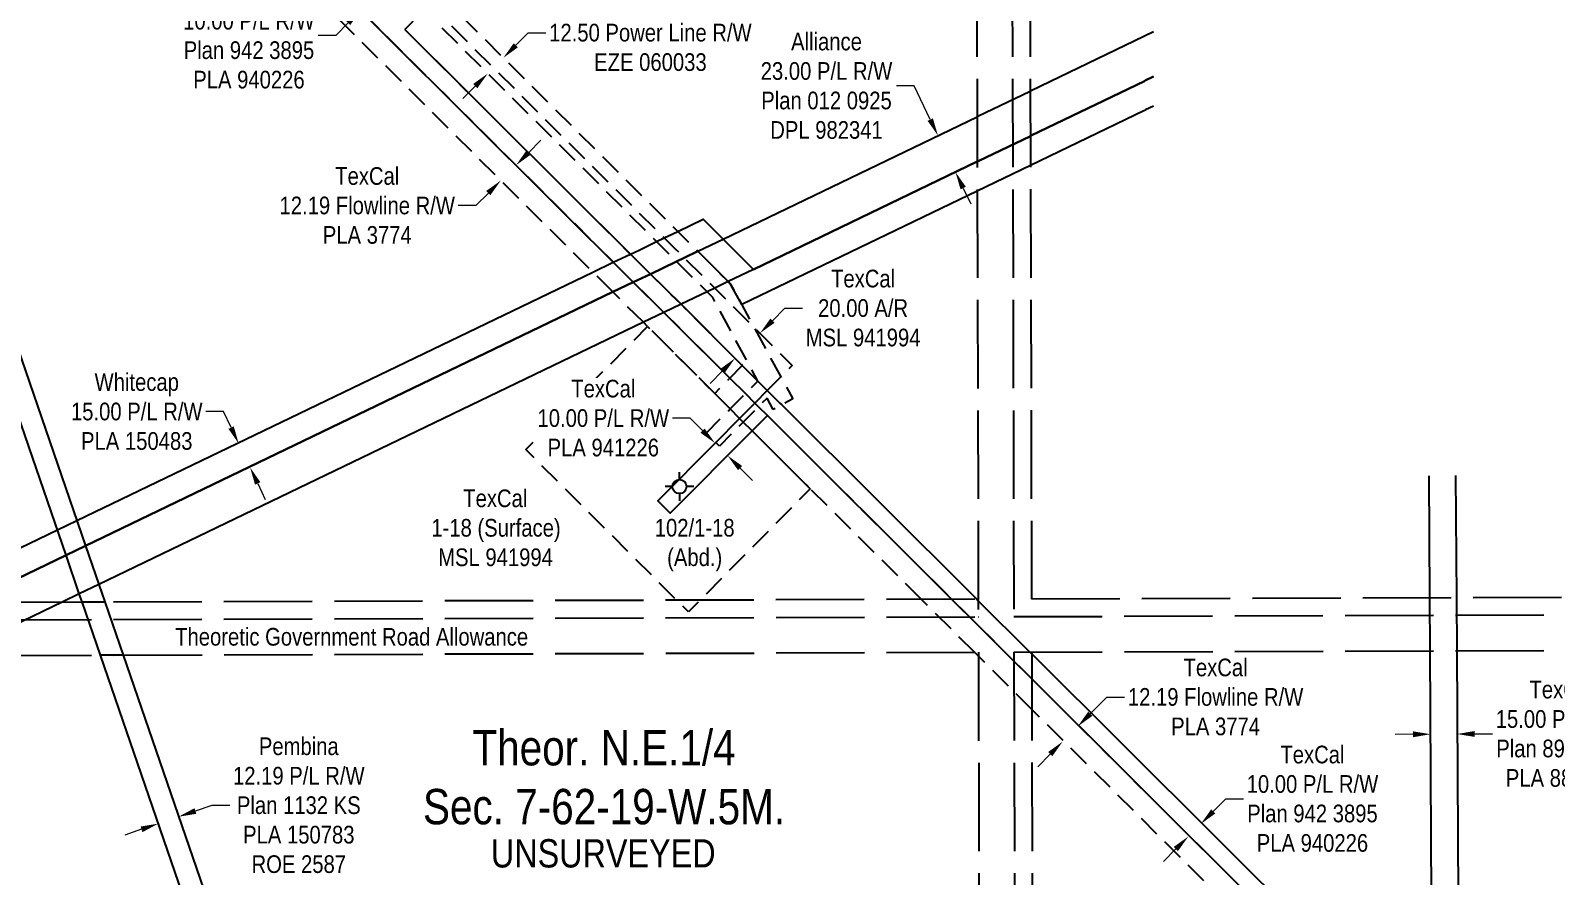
# Model space of a CAD drawing. Extents: x 500622 to 512229, y 6022177 to 6028063.
# Drawn here: x 510736 to 511600, y 6022999 to 6023477 of the extents above; entities that cross this region are included whole.
import ezdxf
from ezdxf.enums import TextEntityAlignment as Align

# ---------------------------------------------------------------- set-up
doc = ezdxf.new("R2010")
doc.units = 0
doc.header["$LTSCALE"] = 5
doc.header["$PDMODE"] = 3
doc.header["$PDSIZE"] = 30
for name, pattern in [('foc-ACCESSROAD', [3.75, 2.5, -1.25]), ('foc-FLOWLINE', [3.75, 2.5, -1.25]), ('foc-UNSURVEYED', [12.5, 10, -2.5])]:
    doc.linetypes.add(name, pattern=pattern)
doc.layers.get('Defpoints').update_dxf_attribs({"color": 9})
for name, color, linetype in [('C-RW', 13, 'Continuous'), ('C-SYMBOL', 7, 'Continuous'), ('F-EZE', 190, 'foc-FLOWLINE'), ('F-FLOWLINE', 190, 'foc-FLOWLINE'), ('F-RW', 190, 'Continuous'), ('F-WS', 190, 'foc-ACCESSROAD'), ('F-WS-S', 190, 'Continuous'), ('L-ROAD-T', 7, 'Continuous'), ('L-UNS-T', 3, 'Continuous'), ('L-USEC', 7, 'foc-UNSURVEYED')]:
    doc.layers.add(name, color=color, linetype=linetype)
for name, color, linetype, lineweight in [('C-RW-T', 13, 'Continuous', 9), ('F-AR-T', 190, 'Continuous', 9), ('F-EZE-T', 190, 'Continuous', 9), ('F-FLOWLINE-T', 190, 'Continuous', 9), ('F-RW-T', 190, 'Continuous', 9), ('F-WS-T', 190, 'Continuous', 9)]:
    doc.layers.add(name, color=color, linetype=linetype, lineweight=lineweight)
doc.styles.add('175L', font='ARIALN.TTF', dxfattribs={"height": 20})
doc.styles.add('80', font='ARIALN.TTF', dxfattribs={"height": 10})
doc.styles.add('80CG', font='ARIALN.TTF', dxfattribs={"height": 10})
doc.styles.add('80L', font='ARIALN.TTF', dxfattribs={"height": 10})
doc.dimstyles.new('Compass 5 000', dxfattribs={"dimscale": 5, "dimtxt": 9, "dimasz": 2, "dimexe": 0.2, "dimexo": 0.0625, "dimgap": 0.5, "dimtad": 0, "dimtih": 1, "dimtoh": 1, "dimzin": 0, "dimdsep": 46, "dimtxsty": '80CG', "dimcen": 0.1, "dimse1": 1, "dimse2": 1, "dimclrd": 256, "dimclrt": 256, "dimaunit": 1, "dimadec": 4, "dimazin": 0, "dimtfac": 0.06, "dimtofl": 0, "dimtmove": 0, "dimatfit": 1, "dimfxl": 0.2, "dimtolj": 1, "dimtzin": 0, "dimlwd": -1, "dimarcsym": 0})

# ---------------------------------------------------------------- blocks, each defined once
blk = doc.blocks.new('*D571')
at = {"layer": 'C-RW-T', "transparency": 16777216}
for p, q in [((510845.56, 6023261.55), (510835.56, 6023261.55)), ((510849.87, 6023252.52), (510845.56, 6023261.55)), ((510864.94, 6023220.93), (510869.25, 6023211.91))]:
    blk.add_line(p, q, dxfattribs=at)
for points in [[(510851.37, 6023253.24), (510848.37, 6023251.8), (510854.18, 6023243.5)], [(510866.45, 6023221.65), (510863.44, 6023220.21), (510860.64, 6023229.96)]]:
    blk.add_solid(points, dxfattribs=at)
at = {"layer": 'Defpoints', "color": 0, "transparency": 16777216}
for p in [(510854.18, 6023243.5), (510742.12, 6023190.04), (510748.58, 6023176.5)]:
    blk.add_point(p, dxfattribs=at)
at = {"layer": 'C-RW-T', "transparency": 16777216, "insert": (510796.48, 6023261.55), "char_height": 10, "attachment_point": 5, "style": '80CG'}
blk.add_mtext('\\A1;Whitecap\\P15.00 P/L R/W\\PPLA 150483', dxfattribs=at)
blk = doc.blocks.new('*D576')
at = {"layer": 'Defpoints', "color": 0, "transparency": 16777216}
for p in [(511320.6, 6023074.9), (511394.3, 6023018.76), (511385.7, 6023010.12)]:
    blk.add_point(p, dxfattribs=at)
at = {"layer": 'F-EZE-T', "transparency": 16777216}
for p, q in [((511336.25, 6023090.63), (511345.69, 6023100.12)), ((511345.69, 6023100.12), (511355.69, 6023100.12)), ((511313.54, 6023067.81), (511306.49, 6023060.72))]:
    blk.add_line(p, q, dxfattribs=at)
for points in [[(511335.07, 6023091.81), (511337.43, 6023089.46), (511329.2, 6023083.54)], [(511312.36, 6023068.99), (511314.72, 6023066.63), (511320.6, 6023074.9)]]:
    blk.add_solid(points, dxfattribs=at)
at = {"layer": 'F-EZE-T', "transparency": 16777216, "insert": (511407.19, 6023100.12), "char_height": 10, "attachment_point": 5, "style": '80CG'}
blk.add_mtext('\\A1;TexCal\\P12.19 Flowline R/W\\PPLA 3774', dxfattribs=at)
blk = doc.blocks.new('*D582')
at = {"layer": 'Defpoints', "color": 0, "transparency": 16777216}
for p in [(511318.82, 6022824.31), (511439.16, 6022818.2), (511318.9, 6022816.81)]:
    blk.add_point(p, dxfattribs=at)
at = {"layer": 'F-EZE-T', "transparency": 16777216}
for p, q in [((511437.41, 6022969.04), (511427.41, 6022969.04)), ((511438.96, 6022835.7), (511437.41, 6022969.04)), ((511439.28, 6022808.2), (511439.39, 6022798.2))]:
    blk.add_line(p, q, dxfattribs=at)
for points in [[(511440.62, 6022835.72), (511437.29, 6022835.68), (511439.07, 6022825.7)], [(511440.94, 6022808.22), (511437.61, 6022808.18), (511439.16, 6022818.2)]]:
    blk.add_solid(points, dxfattribs=at)
at = {"layer": 'F-EZE-T', "transparency": 16777216, "insert": (511365.4, 6022969.04), "char_height": 10, "attachment_point": 5, "style": '80CG', "bg_fill": 3, "box_fill_scale": 1.1, "bg_fill_color": 256, "bg_fill_true_color": 13158600, "bg_fill_transparency": 0}
blk.add_mtext('\\A1;ATCO\\P7.50 Vegetation Control\\PEZE 890557', dxfattribs=at)
blk = doc.blocks.new('*D597')
at = {"layer": 'Defpoints', "color": 0, "transparency": 16777216}
for p in [(511543.92, 6023079.18), (511528.95, 6023075.57), (511543.94, 6023075.65)]:
    blk.add_point(p, dxfattribs=at)
at = {"layer": 'F-RW-T', "transparency": 16777216}
for p, q in [((511518.93, 6023079.04), (511508.93, 6023078.99)), ((511553.92, 6023079.23), (511563.92, 6023079.29))]:
    blk.add_line(p, q, dxfattribs=at)
for points in [[(511518.92, 6023080.71), (511518.94, 6023077.38), (511528.93, 6023079.1)], [(511553.91, 6023080.9), (511553.93, 6023077.57), (511543.92, 6023079.18)]]:
    blk.add_solid(points, dxfattribs=at)
at = {"layer": 'F-RW-T', "transparency": 16777216, "insert": (511603.01, 6023079.29), "char_height": 10, "attachment_point": 5, "style": '80CG'}
blk.add_mtext('\\A1;TexCal\\P15.00 P/L R/W\\PPlan 892 0543\\PPLA 880371', dxfattribs=at)
blk = doc.blocks.new('*D598')
at = {"layer": 'Defpoints', "color": 0, "transparency": 16777216}
for p in [(511398.83, 6023028.36), (511417.04, 6023010.24), (511409.99, 6023003.15)]:
    blk.add_point(p, dxfattribs=at)
at = {"layer": 'F-RW-T', "transparency": 16777216}
for p, q in [((511405.88, 6023035.44), (511412.93, 6023042.53)), ((511412.93, 6023042.53), (511422.93, 6023042.53)), ((511384.72, 6023014.18), (511377.67, 6023007.1))]:
    blk.add_line(p, q, dxfattribs=at)
for points in [[(511404.7, 6023036.62), (511407.06, 6023034.27), (511398.83, 6023028.36)], [(511383.54, 6023015.36), (511385.91, 6023013.01), (511391.78, 6023021.27)]]:
    blk.add_solid(points, dxfattribs=at)
at = {"layer": 'F-RW-T', "transparency": 16777216, "insert": (511462.02, 6023042.53), "char_height": 10, "attachment_point": 5, "style": '80CG'}
blk.add_mtext('\\A1;TexCal\\P10.00 P/L R/W\\PPlan 942 3895\\PPLA 940226', dxfattribs=at)
blk = doc.blocks.new('*D605')
at = {"layer": 'Defpoints', "color": 0, "transparency": 16777216}
for p in [(510820.19, 6023032.44), (510823.42, 6022985.11), (510834.96, 6022989.03)]:
    blk.add_point(p, dxfattribs=at)
at = {"layer": 'F-RW-T', "transparency": 16777216}
for p, q in [((510829.66, 6023035.66), (510839.13, 6023038.88)), ((510839.13, 6023038.88), (510849.13, 6023038.88)), ((510799.19, 6023025.29), (510789.72, 6023022.06))]:
    blk.add_line(p, q, dxfattribs=at)
for points in [[(510829.12, 6023037.23), (510830.2, 6023034.08), (510820.19, 6023032.44)], [(510798.65, 6023026.86), (510799.72, 6023023.71), (510808.65, 6023028.51)]]:
    blk.add_solid(points, dxfattribs=at)
at = {"layer": 'F-RW-T', "transparency": 16777216, "insert": (510888.21, 6023038.88), "char_height": 10, "attachment_point": 5, "style": '80CG'}
blk.add_mtext('\\A1;Pembina\\P12.19 P/L R/W\\PPlan 1132 KS\\PPLA 150783\\PROE 2587', dxfattribs=at)
blk = doc.blocks.new('*D1137')
at = {"layer": 'Defpoints', "color": 0, "transparency": 16777216}
for p in [(511008.82, 6023445.61), (510994.71, 6023431.43), (511149.27, 6023305.89)]:
    blk.add_point(p, dxfattribs=at)
at = {"layer": 'F-AR-T', "transparency": 16777216}
for p, q in [((511156.32, 6023312.98), (511163.37, 6023320.07)), ((511163.37, 6023320.07), (511173.37, 6023320.07)), ((511128.11, 6023284.62), (511121.05, 6023277.53))]:
    blk.add_line(p, q, dxfattribs=at)
for points in [[(511155.14, 6023314.15), (511157.5, 6023311.8), (511149.27, 6023305.89)], [(511126.92, 6023285.79), (511129.29, 6023283.44), (511135.16, 6023291.71)]]:
    blk.add_solid(points, dxfattribs=at)
at = {"layer": 'F-AR-T', "transparency": 16777216, "insert": (511207.65, 6023320.07), "char_height": 10, "attachment_point": 5, "style": '80CG'}
blk.add_mtext('\\A1;TexCal\\P20.00 A/R\\PMSL 941994', dxfattribs=at)
blk = doc.blocks.new('*D1138')
at = {"layer": 'Defpoints', "color": 0, "transparency": 16777216}
for p in [(510926.48, 6023499.3), (510919.42, 6023492.21), (510923.2, 6023488.45)]:
    blk.add_point(p, dxfattribs=at)
at = {"layer": 'F-RW-T', "transparency": 16777216}
for p, q in [((510937.31, 6023502.63), (510944.36, 6023509.72)), ((510909.09, 6023474.27), (510899.09, 6023474.27)), ((510916.14, 6023481.36), (510909.09, 6023474.27))]:
    blk.add_line(p, q, dxfattribs=at)
for points in [[(510936.13, 6023503.81), (510938.49, 6023501.46), (510930.26, 6023495.55)], [(510914.96, 6023482.54), (510917.32, 6023480.19), (510923.2, 6023488.45)]]:
    blk.add_solid(points, dxfattribs=at)
at = {"layer": 'F-RW-T', "transparency": 16777216, "insert": (510860, 6023474.27), "char_height": 10, "attachment_point": 5, "style": '80CG'}
blk.add_mtext('\\A1;TexCal\\P10.00 P/L R/W\\PPlan 942 3895\\PPLA 940226', dxfattribs=at)
blk = doc.blocks.new('*D1139')
at = {"layer": 'Defpoints', "color": 0, "transparency": 16777216}
for p in [(511013.53, 6023398.56), (511002.56, 6023392.27), (511004.93, 6023389.91)]:
    blk.add_point(p, dxfattribs=at)
at = {"layer": 'F-FLOWLINE-T', "transparency": 16777216}
for p, q in [((511018.22, 6023408), (511025.27, 6023415.09)), ((510995.51, 6023385.18), (510988.45, 6023378.09)), ((510988.45, 6023378.09), (510978.45, 6023378.09))]:
    blk.add_line(p, q, dxfattribs=at)
for points in [[(511017.03, 6023409.18), (511019.4, 6023406.83), (511011.16, 6023400.91)], [(510994.33, 6023386.36), (510996.69, 6023384.01), (511002.56, 6023392.27)]]:
    blk.add_solid(points, dxfattribs=at)
at = {"layer": 'F-FLOWLINE-T', "transparency": 16777216, "insert": (510926.96, 6023378.09), "char_height": 10, "attachment_point": 5, "style": '80CG'}
blk.add_mtext('\\A1;TexCal\\P12.19 Flowline R/W\\PPLA 3774', dxfattribs=at)
blk = doc.blocks.new('*D1141')
at = {"layer": 'Defpoints', "color": 0, "transparency": 16777216}
for p in [(511123.86, 6023243.72), (511113.09, 6023232.91), (511120.17, 6023225.86)]:
    blk.add_point(p, dxfattribs=at)
at = {"layer": 'F-RW-T', "transparency": 16777216}
for p, q in [((511109.68, 6023257.83), (511099.68, 6023257.83)), ((511116.77, 6023250.78), (511109.68, 6023257.83)), ((511138.03, 6023229.62), (511145.11, 6023222.56))]:
    blk.add_line(p, q, dxfattribs=at)
for points in [[(511117.94, 6023251.96), (511115.59, 6023249.6), (511123.86, 6023243.72)], [(511139.2, 6023230.8), (511136.85, 6023228.44), (511130.94, 6023236.67)]]:
    blk.add_solid(points, dxfattribs=at)
at = {"layer": 'F-RW-T', "transparency": 16777216, "insert": (511060.59, 6023257.83), "char_height": 10, "attachment_point": 5, "style": '80CG', "bg_fill": 3, "box_fill_scale": 1.1, "bg_fill_color": 256, "bg_fill_true_color": 13158600, "bg_fill_transparency": 0}
blk.add_mtext('\\A1;TexCal\\P10.00 P/L R/W\\PPLA 941226', dxfattribs=at)
blk = doc.blocks.new('*D1142')
at = {"layer": 'Defpoints', "color": 0, "transparency": 16777216}
for p in [(511248.13, 6023416.8), (511250.01, 6023417.7), (511258.09, 6023396.12)]:
    blk.add_point(p, dxfattribs=at)
at = {"layer": 'F-RW-T', "transparency": 16777216}
for p, q in [((511236.47, 6023445.81), (511226.47, 6023445.81)), ((511245.67, 6023426.71), (511236.47, 6023445.81)), ((511264.3, 6023388.01), (511268.63, 6023379))]:
    blk.add_line(p, q, dxfattribs=at)
for points in [[(511247.17, 6023427.43), (511244.17, 6023425.99), (511250.01, 6023417.7)], [(511265.8, 6023388.74), (511262.79, 6023387.29), (511259.96, 6023397.02)]]:
    blk.add_solid(points, dxfattribs=at)
at = {"layer": 'F-RW-T', "transparency": 16777216, "insert": (511186.93, 6023445.81), "char_height": 10, "attachment_point": 5, "style": '80CG'}
blk.add_mtext('\\A1;Alliance\\P23.00 P/L R/W\\PPlan 012 0925\\PDPL 982341', dxfattribs=at)
blk = doc.blocks.new('Gabd')
for p, q in [((-0.81, 0), (-1.62, 0)), ((0, 0.81), (0, 1.62)), ((1.62, 0), (0.81, 0)), ((0, -0.81), (0, -1.62))]:
    blk.add_line(p, q)
blk.add_circle((0, 0), 0.8)
blk = doc.blocks.new('*D1145')
at = {"layer": 'Defpoints', "color": 0, "transparency": 16777216}
for p in [(511004.01, 6023461.67), (511005.56, 6023460.12), (510996.75, 6023451.25)]:
    blk.add_point(p, dxfattribs=at)
at = {"layer": 'F-EZE-T', "transparency": 16777216}
for p, q in [((511011.06, 6023468.76), (511018.11, 6023475.85)), ((511018.11, 6023475.85), (511028.11, 6023475.85)), ((510988.13, 6023445.71), (510981.08, 6023438.63))]:
    blk.add_line(p, q, dxfattribs=at)
for points in [[(511009.88, 6023469.93), (511012.24, 6023467.58), (511004.01, 6023461.67)], [(510986.95, 6023446.89), (510989.32, 6023444.54), (510995.19, 6023452.8)]]:
    blk.add_solid(points, dxfattribs=at)
at = {"layer": 'F-EZE-T', "transparency": 16777216, "insert": (511087.25, 6023475.85), "char_height": 10, "attachment_point": 5, "style": '80CG'}
blk.add_mtext('\\A1;ATCO\\P12.50 Power Line R/W\\PEZE 060033', dxfattribs=at)

msp = doc.modelspace()

# ---------------------------------------------------------------- linework, layer by layer
at = {"layer": 'C-RW'}
for points in [[(510666.156, 6023153.649), (510751.552, 6023194.673), (510762.588, 6023199.999), (511054.603, 6023340.483), (511066.256, 6023346.088), (511071.138, 6023348.436), (511075.917, 6023350.642), (511080.865, 6023352.926), (511090.789, 6023357.704), (511095.098, 6023359.778), (511102.733, 6023363.453), (511117.069, 6023370.355), (511128.35, 6023359.133), (511145.594, 6023341.981), (511272.247, 6023402.938), (511272.737, 6023403.18), (511302.37, 6023417.437), (511302.8, 6023417.65), (511366.908, 6023448.532), (511367.412, 6023448.775), (511372.075, 6023451.022)], [(511372.116, 6023434.389), (511367.478, 6023432.155), (511367.029, 6023431.939), (511302.411, 6023400.831), (511272.288, 6023386.328), (511138.916, 6023322.114), (511132.654, 6023333.687), (511131.254, 6023335.08), (511114.014, 6023352.232), (511106.397, 6023348.565), (511102.07, 6023346.482), (511087.263, 6023339.355), (511077.535, 6023334.864), (511065.883, 6023329.257), (510767.505, 6023185.694), (510756.468, 6023180.37), (510701.206, 6023153.759)]]:
    msp.add_lwpolyline(points, dxfattribs=at)
at = {"layer": 'F-EZE', "flags": 128}
msp.add_lwpolyline([(510887.277, 6023577.794), (510967.849, 6023497.639), (511114.014, 6023352.232), (511131.254, 6023335.081), (511132.654, 6023333.687), (511145.871, 6023309.26), (511161.081, 6023281.149), (511167.816, 6023268.701), (511161.582, 6023265.329), (511156.821, 6023262.753), (511153.319, 6023269.227), (511148.433, 6023264.314), (511139.835, 6023255.667), (511126.278, 6023242.034), (511124.215, 6023244.084), (511118.832, 6023249.437), (511132.4, 6023263.081), (511140.99, 6023271.72), (511148.065, 6023278.834), (511122.536, 6023326.122), (511119.31, 6023329.331), (511102.07, 6023346.482), (510959.054, 6023488.748), (510878.329, 6023569.051), (510868.937, 6023568.318), (510860.604, 6023567.806), (510860.739, 6023572.814), (510876.267, 6023575.728), (510887.277, 6023577.794)], close=True, dxfattribs=at)
at = {"layer": 'F-FLOWLINE'}
for points in [[(511480.342, 6022916.824), (511303.168, 6023093.127), (511272.935, 6023123.211), (511270.72, 6023125.418), (511240.509, 6023155.479), (511177.749, 6023217.928), (511144.861, 6023250.663), (511139.835, 6023255.667), (511137.773, 6023257.718), (511132.4, 6023263.081), (511123.64, 6023271.864), (511085.669, 6023309.74), (511083.253, 6023312.119), (511068.935, 6023326.221), (511065.883, 6023329.258), (510828.796, 6023565.187)], [(510844.824, 6023566.437), (511077.535, 6023334.864), (511094.805, 6023317.678), (511132.202, 6023280.465), (511140.99, 6023271.72), (511146.375, 6023266.362), (511148.433, 6023264.314), (511153.464, 6023259.307), (511257.746, 6023155.536), (511272.893, 6023140.462), (511287.958, 6023125.473), (511303.126, 6023110.377), (511497.575, 6022916.879)]]:
    msp.add_lwpolyline(points, dxfattribs=at)
at = {"layer": 'F-RW'}
for points in [[(510620.015, 6023614.672), (510767.501, 6023185.705), (510775.031, 6023163.786), (510778.395, 6023154.001), (510788.752, 6023123.875), (510854.943, 6022931.379), (510879.953, 6022858.066), (510882.507, 6022850.577), (510885.059, 6022843.098), (510891.941, 6022822.92), (510892.962, 6022819.927), (510895.511, 6022812.456), (510957.704, 6022630.142), (510962.552, 6022615.931), (511009.569, 6022478.106), (511012.979, 6022468.109), (511016.385, 6022458.124), (511024.171, 6022435.297), (511031.958, 6022412.473), (511063.312, 6022320.558), (511097.364, 6022220.738)], [(511084.503, 6022220.697), (511050.45, 6022320.517), (511047.337, 6022329.645), (511019.094, 6022412.439), (511011.308, 6022435.264), (511003.518, 6022458.098), (511000.11, 6022468.085), (510996.701, 6022478.081), (510950.798, 6022612.644), (510945.95, 6022626.855), (510882.686, 6022812.309), (510880.138, 6022819.78), (510879.116, 6022822.771), (510872.203, 6022843.039), (510869.678, 6022850.443), (510867.098, 6022858.006), (510843.445, 6022927.339), (510775.886, 6023123.834), (510765.528, 6023153.961), (510763.932, 6023158.437), (510756.468, 6023180.372), (510608.469, 6023610.775)], [(511497.575, 6022916.879), (511303.126, 6023110.377), (511287.958, 6023125.473), (511272.893, 6023140.462), (511257.746, 6023155.535), (511153.464, 6023259.307), (511148.433, 6023264.314), (511146.375, 6023266.362), (511140.99, 6023271.72), (511132.202, 6023280.465), (511094.805, 6023317.678), (511077.535, 6023334.864), (510844.824, 6023566.437)], [(510701.206, 6023153.759), (510756.468, 6023180.37), (510767.505, 6023185.694), (511065.883, 6023329.257), (511077.535, 6023334.864), (511087.263, 6023339.355), (511102.07, 6023346.482), (511106.397, 6023348.565), (511114.014, 6023352.232), (511128.35, 6023359.133), (511272.184, 6023428.377), (511272.68, 6023428.615), (511302.307, 6023442.872), (511302.749, 6023443.085), (511372.012, 6023476.467)], [(510948.162, 6023477.735), (511087.263, 6023339.355), (511104.567, 6023322.236), (511139.277, 6023287.574), (511148.065, 6023278.834), (511153.423, 6023273.447), (511160.515, 6023266.391), (511161.582, 6023265.329), (511271.876, 6023155.581), (511272.858, 6023154.597), (511302.079, 6023125.518), (511303.091, 6023124.511), (511511.697, 6022916.923)], [(511372.075, 6023451.022), (511367.412, 6023448.775), (511366.908, 6023448.532), (511302.8, 6023417.65), (511302.37, 6023417.437), (511272.737, 6023403.18), (511272.247, 6023402.938), (511145.594, 6023341.981), (511131.254, 6023335.08), (511123.67, 6023331.43), (511119.31, 6023329.331), (511104.567, 6023322.236), (511094.805, 6023317.678), (511083.253, 6023312.118), (510775.031, 6023163.786), (510763.932, 6023158.437), (510754.579, 6023153.926), (510691.533, 6023123.569)], [(511543.068, 6023225.358), (511543.5, 6023156.428), (511543.664, 6023126.269), (511544.805, 6022917.029), (511544.987, 6022883.797), (511545.002, 6022881.132), (511545.065, 6022869.62), (511545.111, 6022861.141), (511545.193, 6022846.151), (511303.778, 6022845.034), (511273.62, 6022844.895), (511066.225, 6022843.936), (511056.2, 6022843.889), (510885.059, 6022843.098), (510872.203, 6022843.039), (510702.862, 6022842.479)], [(510727.299, 6022857.547), (510867.098, 6022858.006), (510879.953, 6022858.066), (511054.953, 6022858.874), (511074.973, 6022858.967), (511273.583, 6022859.886), (511303.741, 6022860.025), (511425.479, 6022860.589), (511425.455, 6022865.585), (511476.821, 6022865.824), (511530.093, 6022866.071), (511530.011, 6022881.062), (511529.992, 6022884.621), (511529.914, 6022898.796), (511529.815, 6022916.981), (511528.674, 6023126.222), (511528.51, 6023156.381), (511528.134, 6023225.311)]]:
    msp.add_lwpolyline(points, dxfattribs=at)
msp.add_lwpolyline([(511144.861, 6023250.663), (511098.473, 6023204.053), (511091.388, 6023211.103), (511124.215, 6023244.084), (511137.773, 6023257.718), (511146.375, 6023266.362), (511148.433, 6023264.314), (511153.464, 6023259.307), (511144.861, 6023250.663)], close=True, dxfattribs=at)
at = {"layer": 'F-RW', "flags": 128}
msp.add_lwpolyline([(510788.752, 6023123.875), (510775.886, 6023123.834), (510765.526, 6023153.961), (510778.393, 6023154.002), (510788.752, 6023123.875)], close=True, dxfattribs=at)
at = {"layer": 'F-WS', "flags": 128}
msp.add_lwpolyline([(511153.423, 6023273.447), (511146.375, 6023266.362), (511137.773, 6023257.718), (511139.835, 6023255.667), (511144.861, 6023250.663), (511177.749, 6023217.928), (511115.572, 6023155.075), (511108.812, 6023148.243), (511102, 6023155.031), (511016.731, 6023240.054), (511085.669, 6023309.74), (511123.64, 6023271.864), (511132.202, 6023280.465), (511139.277, 6023287.574), (511104.567, 6023322.236), (511087.263, 6023339.355), (510948.162, 6023477.735), (510959.054, 6023488.748), (510962.23, 6023491.958), (511101.352, 6023353.556), (511106.397, 6023348.565), (511118.669, 6023336.424), (511123.67, 6023331.43), (511145.871, 6023309.26), (511167.532, 6023287.629), (511161.081, 6023281.149), (511153.423, 6023273.447)], close=True, dxfattribs=at)
at = {"layer": 'L-USEC'}
for p, q in [((511270.901, 6023949.714), (511272.88, 6023145.534)), ((511291.01, 6023949.763), (511292.989, 6023145.584)), ((511301.065, 6023949.788), (511303.019, 6023155.685)), ((510470.826, 6023153.048), (511272.834, 6023155.589)), ((511272.834, 6023155.589), (511272.855, 6023155.589)), ((511303.019, 6023155.685), (512094.947, 6023158.195)), ((510470.858, 6023142.994), (511272.866, 6023145.534)), ((511272.866, 6023145.534), (511272.88, 6023145.534)), ((511292.989, 6023145.598), (512094.979, 6023148.14)), ((511293.039, 6023125.489), (512095.043, 6023128.031)), ((510470.922, 6023122.885), (511272.93, 6023125.425)), ((511272.93, 6023125.425), (511274.908, 6022321.242)), ((511293.039, 6023125.475), (511293.039, 6023125.489)), ((511293.039, 6023125.475), (511295.017, 6022321.291)), ((511303.093, 6023125.5), (511303.093, 6023125.521)), ((511303.093, 6023125.5), (511305.072, 6022321.316))]:
    msp.add_line(p, q, dxfattribs=at)

# ---------------------------------------------------------------- texts
at = {"layer": 'C-SYMBOL', "color": 3, "insert": (511061, 6023081.469), "char_height": 20, "width": 203.24229, "attachment_point": 2, "style": '175L'}
msp.add_mtext('Theor. N.E.1/4\\PSec. 7-62-19-W.5M.', dxfattribs=at)
at = {"layer": 'F-WS-T', "insert": (511112.314, 6023200.879), "char_height": 10, "attachment_point": 2, "style": '80L'}
msp.add_mtext_dynamic_manual_height_columns('102/1-18\\P(Abd.)', width=28.86726, gutter_width=50, heights=[0], dxfattribs=at)
at = {"layer": 'L-ROAD-T', "style": '80L'}
msp.add_text('Theoretic Government Road Allowance', height=9.99459, dxfattribs=at).set_placement((510918.124, 6023134.201), align=Align.MIDDLE_CENTER)
at = {"layer": 'L-UNS-T', "color": 3, "insert": (511060.557, 6022998.273), "char_height": 15.99134, "attachment_point": 5, "style": '80L'}
msp.add_mtext_dynamic_manual_height_columns('UNSURVEYED TERRITORY', width=126.34536, gutter_width=47.474, heights=[0], dxfattribs=at)

# ---------------------------------------------------------------- dimensions: what is measured, and where the dimension line sits
at = {"layer": 'C-RW-T'}
dim = msp.add_linear_dim(base=(510854.176, 6023243.495), p1=(510748.583, 6023176.499), p2=(510742.124, 6023190.038), angle=115.504584, text='Whitecap\\P15.00 P/L R/W\\PPLA 150483', dimstyle='Compass 5 000', dxfattribs=at)
dim.commit()
dim.dimension.update_dxf_attribs({"geometry": '*D571', "text_midpoint": (510796.479, 6023261.546), "dimtype": 161})
at = {"layer": 'F-AR-T'}
dim = msp.add_linear_dim(base=(511149.267, 6023305.89), p1=(510994.707, 6023431.431), p2=(511008.816, 6023445.613), angle=45.14891, text='TexCal\\P20.00 A/R\\PMSL 941994', dimstyle='Compass 5 000', dxfattribs=at)
dim.commit()
dim.dimension.update_dxf_attribs({"geometry": '*D1137', "text_midpoint": (511207.646, 6023320.069), "dimtype": 161})
at = {"layer": 'F-EZE-T'}
dim = msp.add_aligned_dim(p1=(510996.745, 6023451.255), p2=(511005.564, 6023460.119), distance=2.197, text='ATCO\\P12.50 Power Line R/W\\PEZE 060033', dimstyle='Compass 5 000', dxfattribs=at)
dim.commit()
dim.dimension.update_dxf_attribs({"geometry": '*D1145', "text_midpoint": (511087.252, 6023475.848)})
dim = msp.add_linear_dim(base=(511320.596, 6023074.898), p1=(511394.3, 6023018.762), p2=(511385.697, 6023010.117), angle=225.141217, text='TexCal\\P12.19 Flowline R/W\\PPLA 3774', dimstyle='Compass 5 000', dxfattribs=at)
dim.commit()
dim.dimension.update_dxf_attribs({"geometry": '*D576', "text_midpoint": (511407.188, 6023100.12), "dimtype": 161})
at = {"layer": 'F-FLOWLINE-T'}
dim = msp.add_aligned_dim(p1=(511013.53, 6023398.556), p2=(511004.93, 6023389.914), distance=-3.34, text='TexCal\\P12.19 Flowline R/W\\PPLA 3774', dimstyle='Compass 5 000', dxfattribs=at)
dim.commit()
dim.dimension.update_dxf_attribs({"geometry": '*D1139', "text_midpoint": (510926.96, 6023378.093)})
at = {"layer": 'F-RW-T'}
for p1, p2, distance, text, picture, middle in [((510926.482, 6023499.303), (510919.42, 6023492.206), 5.326, 'TexCal\\P10.00 P/L R/W\\PPlan 942 3895\\PPLA 940226', '*D1138', (510860.002, 6023474.273)), ((511528.949, 6023075.572), (511543.94, 6023075.653), 3.527, 'TexCal\\P15.00 P/L R/W\\PPlan 892 0543\\PPLA 880371', '*D597', (511603.006, 6023079.289))]:
    dim = msp.add_aligned_dim(p1=p1, p2=p2, distance=distance, text=text, dimstyle='Compass 5 000', dxfattribs=at)
    dim.commit()
    dim.dimension.update_dxf_attribs({"geometry": picture, "text_midpoint": middle})
for base, p1, p2, angle, text, picture, middle in [((511250.005, 6023417.7), (511258.086, 6023396.122), (511248.132, 6023416.798), 115.706948, 'Alliance\\P23.00 P/L R/W\\PPlan 012 0925\\PDPL 982341', '*D1142', (511186.933, 6023445.811)), ((510820.194, 6023032.435), (510823.422, 6022985.106), (510834.964, 6022989.034), 18.794111, 'Pembina\\P12.19 P/L R/W\\PPlan 1132 KS\\PPLA 150783\\PROE 2587', '*D605', (510888.214, 6023038.879))]:
    dim = msp.add_linear_dim(base=base, p1=p1, p2=p2, angle=angle, text=text, dimstyle='Compass 5 000', dxfattribs=at)
    dim.commit()
    dim.dimension.update_dxf_attribs({"geometry": picture, "text_midpoint": middle, "dimtype": 161})

# ---------------------------------------------------------------- next in the draw order: dimensions: what is measured, and where the dimension line sits
at = {"layer": 'F-EZE-T'}
dim = msp.add_linear_dim(base=(511439.161, 6022818.201), p1=(511318.817, 6022824.307), p2=(511318.904, 6022816.806), angle=270.664765, text='ATCO\\P7.50 Vegetation Control\\PEZE 890557', dimstyle='Compass 5 000', override={"dimtfill": 1}, dxfattribs=at)
dim.commit()
dim.dimension.update_dxf_attribs({"geometry": '*D582', "text_midpoint": (511365.402, 6022969.042), "dimtype": 161})
at = {"layer": 'F-RW-T'}
dim = msp.add_linear_dim(base=(511123.856, 6023243.723), p1=(511120.174, 6023225.859), p2=(511113.091, 6023232.908), angle=135.134671, text='TexCal\\P10.00 P/L R/W\\PPLA 941226', dimstyle='Compass 5 000', override={"dimtfill": 1}, dxfattribs=at)
dim.commit()
dim.dimension.update_dxf_attribs({"geometry": '*D1141', "text_midpoint": (511060.594, 6023257.832), "dimtype": 161})

# ---------------------------------------------------------------- next in the draw order: block references
at = {"layer": 'F-WS-S', "xscale": 4.997304999999964, "yscale": 4.997304999999964, "zscale": 4.997304999999964}
msp.add_blockref('Gabd', (511103.698, 6023219.174), dxfattribs=at)

# ---------------------------------------------------------------- next in the draw order: texts
at = {"layer": 'F-WS-T', "insert": (510954.207, 6023217.513), "char_height": 10, "attachment_point": 1, "style": '80'}
msp.add_mtext_dynamic_manual_height_columns('\\pi27.091;TexCal\\P\\pi9.0248;1-18 (Surface)\\P\\pi12.899;MSL 941994', width=89.3457, gutter_width=44.976, heights=[0], dxfattribs=at)

# ---------------------------------------------------------------- next in the draw order: dimensions: what is measured, and where the dimension line sits
at = {"layer": 'F-RW-T'}
dim = msp.add_linear_dim(base=(511398.827, 6023028.356), p1=(511409.986, 6023003.152), p2=(511417.035, 6023010.236), angle=45.14011, text='TexCal\\P10.00 P/L R/W\\PPlan 942 3895\\PPLA 940226', dimstyle='Compass 5 000', dxfattribs=at)
dim.commit()
dim.dimension.update_dxf_attribs({"geometry": '*D598', "text_midpoint": (511462.02, 6023042.532), "dimtype": 161})

doc.saveas('drawing.dxf')
